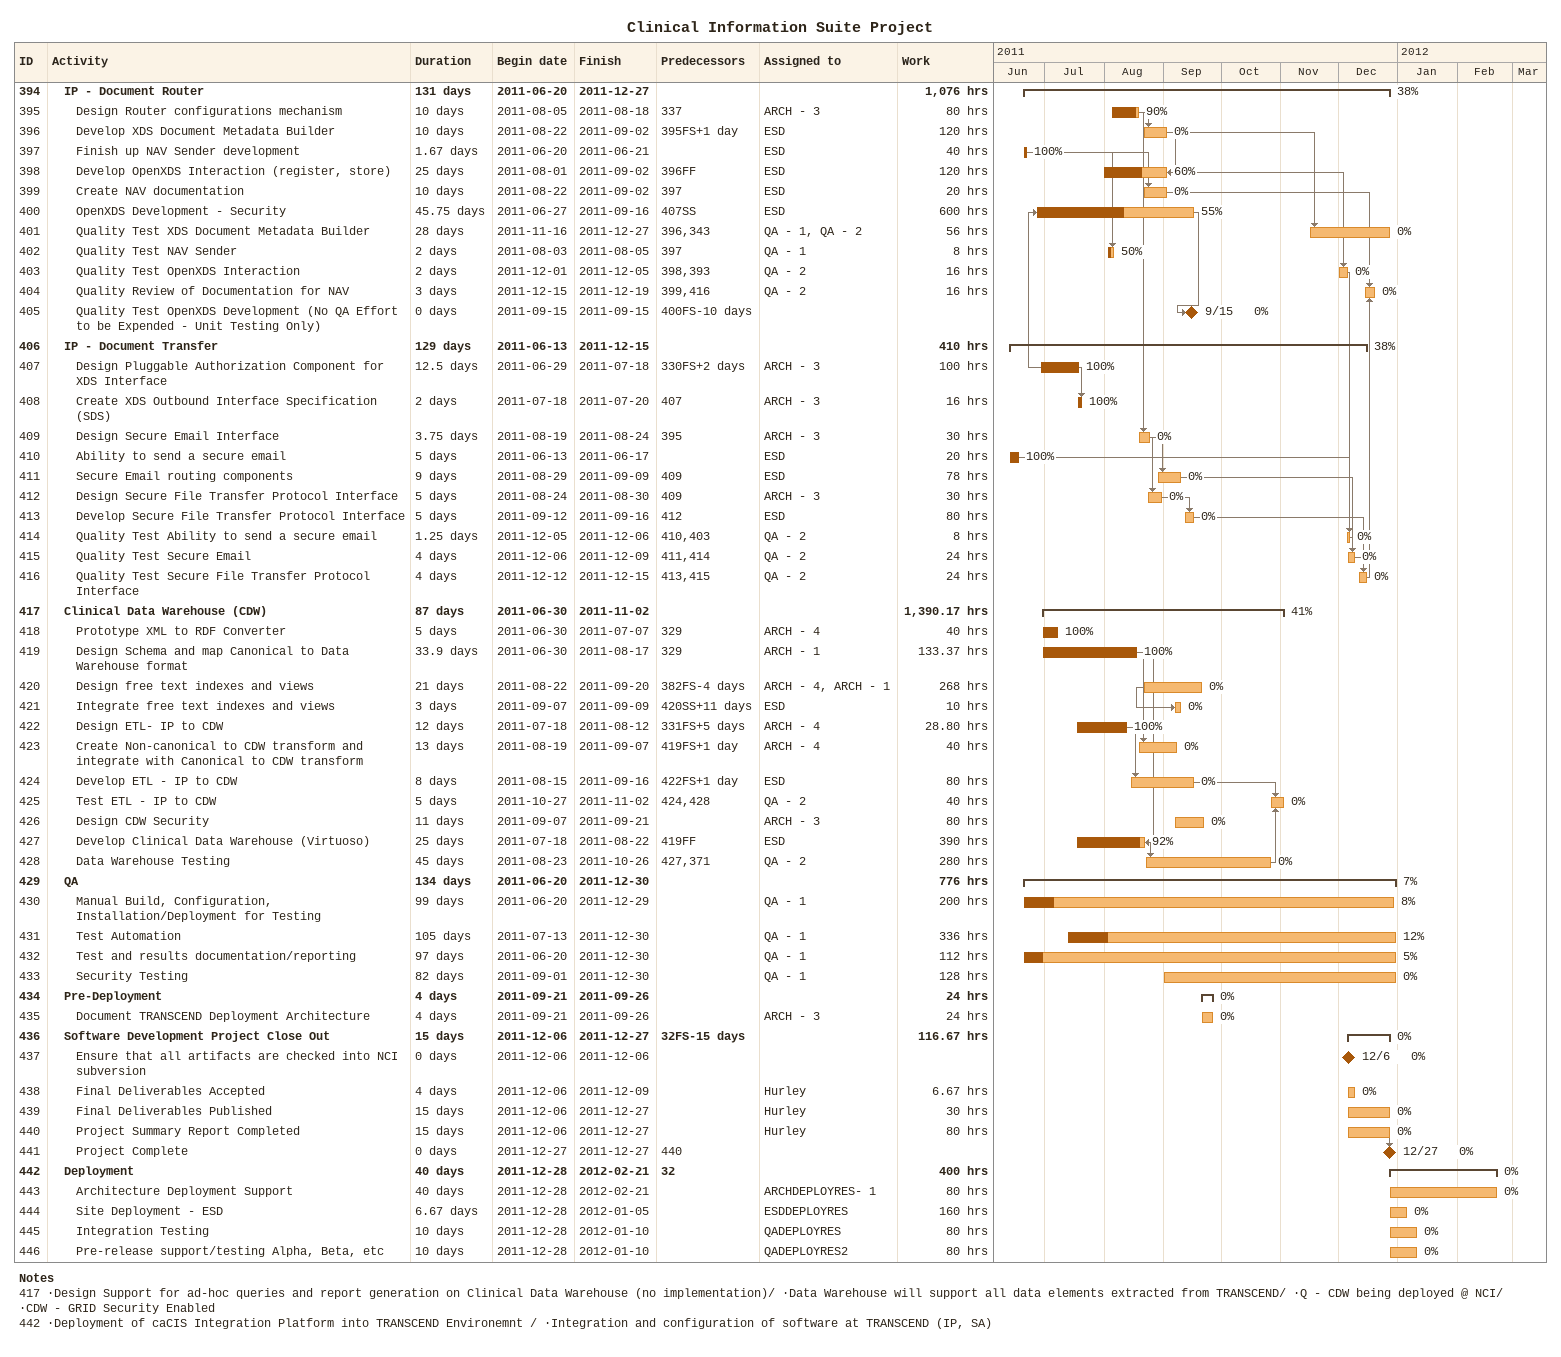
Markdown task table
Clinical Information Suite Project

| ID | Level | Task | Duration | Start | Finish | Predecessors | Resources | % complete | Work (h) |
|---|---|---|---|---|---|---|---|---|---|
| 394 | 2 | **IP - Document Router** | 131d | 2011-06-20 | 2011-12-27 |  |  | 38 | 1076 |
| 395 | 3 | Design Router configurations mechanism | 10d | 2011-08-05 | 2011-08-18 | 337 | ARCH - 3 | 90 | 80 |
| 396 | 3 | Develop XDS Document Metadata Builder | 10d | 2011-08-22 | 2011-09-02 | 395FS+1d | ESD | 0 | 120 |
| 397 | 3 | Finish up NAV Sender development | 1.67d | 2011-06-20 | 2011-06-21 |  | ESD | 100 | 40 |
| 398 | 3 | Develop OpenXDS Interaction (register, store) | 25d | 2011-08-01 | 2011-09-02 | 396FF | ESD | 60 | 120 |
| 399 | 3 | Create NAV documentation | 10d | 2011-08-22 | 2011-09-02 | 397 | ESD | 0 | 20 |
| 400 | 3 | OpenXDS Development - Security | 45.75d | 2011-06-27 | 2011-09-16 | 407SS | ESD | 55 | 600 |
| 401 | 3 | Quality Test XDS Document Metadata Builder | 28d | 2011-11-16 | 2011-12-27 | 396, 343 | QA - 1, QA - 2 | 0 | 56 |
| 402 | 3 | Quality Test NAV Sender | 2d | 2011-08-03 | 2011-08-05 | 397 | QA - 1 | 50 | 8 |
| 403 | 3 | Quality Test OpenXDS Interaction | 2d | 2011-12-01 | 2011-12-05 | 398, 393 | QA - 2 | 0 | 16 |
| 404 | 3 | Quality Review of Documentation for NAV | 3d | 2011-12-15 | 2011-12-19 | 399, 416 | QA - 2 | 0 | 16 |
| 405 | 3 | Quality Test OpenXDS Development (No QA Effort to be Expended - Unit Testing Only) | 0d | 2011-09-15 | 2011-09-15 | 400FS-10d |  | 0 |  |
| 406 | 2 | **IP - Document Transfer** | 129d | 2011-06-13 | 2011-12-15 |  |  | 38 | 410 |
| 407 | 3 | Design Pluggable Authorization Component for XDS Interface | 12.5d | 2011-06-29 | 2011-07-18 | 330FS+2d | ARCH - 3 | 100 | 100 |
| 408 | 3 | Create XDS Outbound Interface Specification (SDS) | 2d | 2011-07-18 | 2011-07-20 | 407 | ARCH - 3 | 100 | 16 |
| 409 | 3 | Design Secure Email Interface | 3.75d | 2011-08-19 | 2011-08-24 | 395 | ARCH - 3 | 0 | 30 |
| 410 | 3 | Ability to send a secure email | 5d | 2011-06-13 | 2011-06-17 |  | ESD | 100 | 20 |
| 411 | 3 | Secure Email routing components | 9d | 2011-08-29 | 2011-09-09 | 409 | ESD | 0 | 78 |
| 412 | 3 | Design Secure File Transfer Protocol Interface | 5d | 2011-08-24 | 2011-08-30 | 409 | ARCH - 3 | 0 | 30 |
| 413 | 3 | Develop Secure File Transfer Protocol Interface | 5d | 2011-09-12 | 2011-09-16 | 412 | ESD | 0 | 80 |
| 414 | 3 | Quality Test Ability to send a secure email | 1.25d | 2011-12-05 | 2011-12-06 | 410, 403 | QA - 2 | 0 | 8 |
| 415 | 3 | Quality Test Secure Email | 4d | 2011-12-06 | 2011-12-09 | 411, 414 | QA - 2 | 0 | 24 |
| 416 | 3 | Quality Test Secure File Transfer Protocol Interface | 4d | 2011-12-12 | 2011-12-15 | 413, 415 | QA - 2 | 0 | 24 |
| 417 | 2 | **Clinical Data Warehouse (CDW)** | 87d | 2011-06-30 | 2011-11-02 |  |  | 41 | 1390.17 |
| 418 | 3 | Prototype XML to RDF Converter | 5d | 2011-06-30 | 2011-07-07 | 329 | ARCH - 4 | 100 | 40 |
| 419 | 3 | Design Schema and map Canonical to Data Warehouse format | 33.9d | 2011-06-30 | 2011-08-17 | 329 | ARCH - 1 | 100 | 133.37 |
| 420 | 3 | Design free text indexes and views | 21d | 2011-08-22 | 2011-09-20 | 382FS-4d | ARCH - 4, ARCH - 1 | 0 | 268 |
| 421 | 3 | Integrate free text indexes and views | 3d | 2011-09-07 | 2011-09-09 | 420SS+11d | ESD | 0 | 10 |
| 422 | 3 | Design ETL- IP to CDW | 12d | 2011-07-18 | 2011-08-12 | 331FS+5d | ARCH - 4 | 100 | 28.80 |
| 423 | 3 | Create Non-canonical to CDW transform and integrate with Canonical to CDW transform | 13d | 2011-08-19 | 2011-09-07 | 419FS+1d | ARCH - 4 | 0 | 40 |
| 424 | 3 | Develop ETL - IP to CDW | 8d | 2011-08-15 | 2011-09-16 | 422FS+1d | ESD | 0 | 80 |
| 425 | 3 | Test ETL - IP to CDW | 5d | 2011-10-27 | 2011-11-02 | 424, 428 | QA - 2 | 0 | 40 |
| 426 | 3 | Design CDW Security | 11d | 2011-09-07 | 2011-09-21 |  | ARCH - 3 | 0 | 80 |
| 427 | 3 | Develop Clinical Data Warehouse (Virtuoso) | 25d | 2011-07-18 | 2011-08-22 | 419FF | ESD | 92 | 390 |
| 428 | 3 | Data Warehouse Testing | 45d | 2011-08-23 | 2011-10-26 | 427, 371 | QA - 2 | 0 | 280 |
| 429 | 2 | **QA** | 134d | 2011-06-20 | 2011-12-30 |  |  | 7 | 776 |
| 430 | 3 | Manual Build, Configuration, Installation/Deployment for Testing | 99d | 2011-06-20 | 2011-12-29 |  | QA - 1 | 8 | 200 |
| 431 | 3 | Test Automation | 105d | 2011-07-13 | 2011-12-30 |  | QA - 1 | 12 | 336 |
| 432 | 3 | Test and results documentation/reporting | 97d | 2011-06-20 | 2011-12-30 |  | QA - 1 | 5 | 112 |
| 433 | 3 | Security Testing | 82d | 2011-09-01 | 2011-12-30 |  | QA - 1 | 0 | 128 |
| 434 | 2 | **Pre-Deployment** | 4d | 2011-09-21 | 2011-09-26 |  |  | 0 | 24 |
| 435 | 3 | Document TRANSCEND Deployment Architecture | 4d | 2011-09-21 | 2011-09-26 |  | ARCH - 3 | 0 | 24 |
| 436 | 2 | **Software Development Project Close Out** | 15d | 2011-12-06 | 2011-12-27 | 32FS-15d |  | 0 | 116.67 |
| 437 | 3 | Ensure that all artifacts are checked into NCI subversion | 0d | 2011-12-06 | 2011-12-06 |  |  | 0 |  |
| 438 | 3 | Final Deliverables Accepted | 4d | 2011-12-06 | 2011-12-09 |  | Hurley | 0 | 6.67 |
| 439 | 3 | Final Deliverables Published | 15d | 2011-12-06 | 2011-12-27 |  | Hurley | 0 | 30 |
| 440 | 3 | Project Summary Report Completed | 15d | 2011-12-06 | 2011-12-27 |  | Hurley | 0 | 80 |
| 441 | 3 | Project Complete | 0d | 2011-12-27 | 2011-12-27 | 440 |  | 0 |  |
| 442 | 2 | **Deployment** | 40d | 2011-12-28 | 2012-02-21 | 32 |  | 0 | 400 |
| 443 | 3 | Architecture Deployment Support | 40d | 2011-12-28 | 2012-02-21 |  | ARCHDEPLOYRES- 1 | 0 | 80 |
| 444 | 3 | Site Deployment - ESD | 6.67d | 2011-12-28 | 2012-01-05 |  | ESDDEPLOYRES | 0 | 160 |
| 445 | 3 | Integration Testing | 10d | 2011-12-28 | 2012-01-10 |  | QADEPLOYRES | 0 | 80 |
| 446 | 3 | Pre-release support/testing Alpha, Beta, etc | 10d | 2011-12-28 | 2012-01-10 |  | QADEPLOYRES2 | 0 | 80 |

Notes
- 417: ·Design Support for ad-hoc queries and report generation on Clinical Data Warehouse (no implementation)/ ·Data Warehouse will support all data elements extracted from TRANSCEND/ ·Q - CDW being deployed @ NCI/ ·CDW - GRID Security Enabled
- 442: ·Deployment of caCIS Integration Platform into TRANSCEND Environemnt / ·Integration and configuration of software at TRANSCEND (IP, SA)
